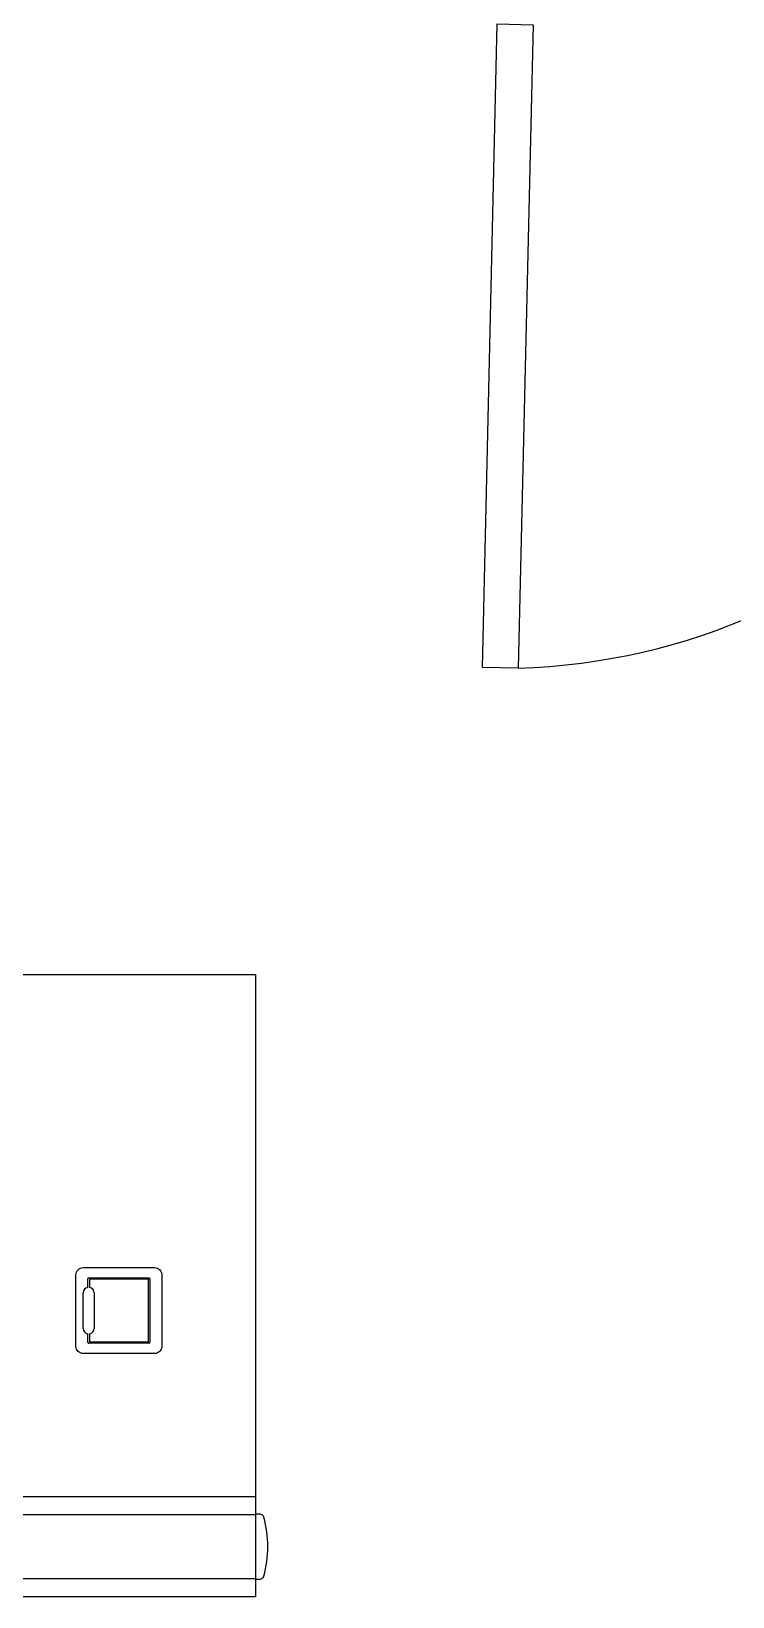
# Model space of a CAD drawing. Extents: x -1.7 to 87, y -33.6 to 19.
# Drawn here: x 15.912 to 16.893, y 4.497 to 6.685 of the extents above; entities that cross this region are included whole.
import ezdxf

# ---------------------------------------------------------------- set-up
doc = ezdxf.new("R2010")
doc.units = 0
doc.layers.add('AR-MOB', color=2, linetype='Continuous')
doc.layers.add('AR-POR', color=1, linetype='Continuous')

# ---------------------------------------------------------------- blocks, each defined once
blk = doc.blocks.new('ar-mob.33')
at = {"color": 1}
for p, q in [((43.9682, -4.3999), (43.9682, -4.4056)), ((43.9682, -4.4056), (43.9699, -4.4056)), ((43.9699, -4.4056), (44.0575, -4.4056)), ((44.0575, -4.4056), (44.0592, -4.4056)), ((44.0592, -4.4056), (44.0592, -4.3999))]:
    blk.add_line(p, q, dxfattribs=at)
at = {"color": 253}
for p, q in [((43.6379, -4.6389), (43.6379, -4.5544)), ((43.6389, -4.5534), (43.7284, -4.5534)), ((43.7275, -4.5554), (43.6399, -4.5554)), ((43.6399, -4.5554), (43.6399, -4.6369)), ((43.7275, -4.6369), (43.7275, -4.5554)), ((43.7294, -4.5544), (43.7294, -4.6389)), ((43.6379, -4.6122), (43.6399, -4.6122)), ((43.6399, -4.6362), (43.6379, -4.6362)), ((43.6409, -4.6379), (43.6508, -4.6379)), ((43.6587, -4.6314), (43.7087, -4.6314)), ((43.7165, -4.6379), (43.7265, -4.6379)), ((43.6508, -4.6399), (43.6389, -4.6399)), ((43.7087, -4.6464), (43.6587, -4.6464)), ((43.7284, -4.6399), (43.7165, -4.6399))]:
    blk.add_line(p, q, dxfattribs=at)
at = {"color": 1}
for points in [[(43.9699, -4.3957), (43.9699, -4.3957, 0.194191), (43.9682, -4.3999)], [(43.9726, -4.3941), (43.9726, -4.3941, 0.134874), (43.9699, -4.3957)], [(44.0548, -4.3941), (44.0548, -4.3941, 0.134348), (43.9726, -4.3941)], [(44.0575, -4.3957), (44.0575, -4.3957, 0.134906), (44.0548, -4.3941)], [(44.0592, -4.3999), (44.0592, -4.3999, 0.194191), (44.0575, -4.3957)]]:
    blk.add_lwpolyline(points, format="xyb", dxfattribs=at)
at = {"color": 2}
blk.add_lwpolyline([(44.0837, -6.2056), (43.2137, -6.2056), (43.2137, -4.4056), (44.0837, -4.4056)], dxfattribs=at)
blk.add_lwpolyline([(43.9437, -6.2056), (43.9437, -4.4056), (44.0837, -4.4056), (44.0837, -6.2056)], close=True, dxfattribs=at)
at = {"color": 1}
blk.add_lwpolyline([(43.9687, -6.2056), (43.9687, -4.4056), (44.0587, -4.4056), (44.0587, -6.2056)], close=True, dxfattribs=at)
at = {"color": 253}
blk.add_lwpolyline([(43.7437, -4.6467, -0.414214), (43.7337, -4.6567), (43.6337, -4.6567, -0.414214), (43.6236, -4.6467), (43.6236, -4.5467, -0.414214), (43.6337, -4.5366), (43.7337, -4.5366, -0.414214), (43.7437, -4.5467)], format="xyb", close=True, dxfattribs=at)
for centre, radius, start, end in [((43.6389, -4.5544), 0.001, 90, 180), ((43.7284, -4.5544), 0.001, 0, 90), ((43.6389, -4.6389), 0.001, 180, 270), ((43.6409, -4.6369), 0.001, 180, 270), ((43.6508, -4.6374), 0.0005, 270, 349.1931), ((43.6587, -4.6389), 0.0075, 90, 169.1931), ((43.7087, -4.6389), 0.0075, 10.8069, 90), ((43.7165, -4.6374), 0.0005, 190.8069, 270), ((43.7265, -4.6369), 0.001, 270, 0), ((43.7284, -4.6389), 0.001, 270, 0), ((43.6508, -4.6404), 0.0005, 10.8069, 90), ((43.6587, -4.6389), 0.0075, 190.8069, 270), ((43.7087, -4.6389), 0.0075, 270, 349.1931), ((43.7165, -4.6404), 0.0005, 90, 169.1931)]:
    blk.add_arc(centre, radius, start, end, dxfattribs=at)

msp = doc.modelspace()

# ---------------------------------------------------------------- linework, layer by layer
at = {"layer": 'AR-POR'}
msp.add_lwpolyline([(16.6135, 6.6947), (16.5926, 5.7949), (16.5426, 5.7961), (16.5635, 6.6959)], close=True, dxfattribs=at)
msp.add_arc((16.5635, 6.6945), 0.9, 271.8547, 358.7586, dxfattribs=at)

# ---------------------------------------------------------------- block references
at = {"layer": 'AR-MOB', "rotation": 270}
msp.add_blockref('ar-mob.33', (20.6312, 48.5807), dxfattribs=at)

doc.saveas('drawing.dxf')
